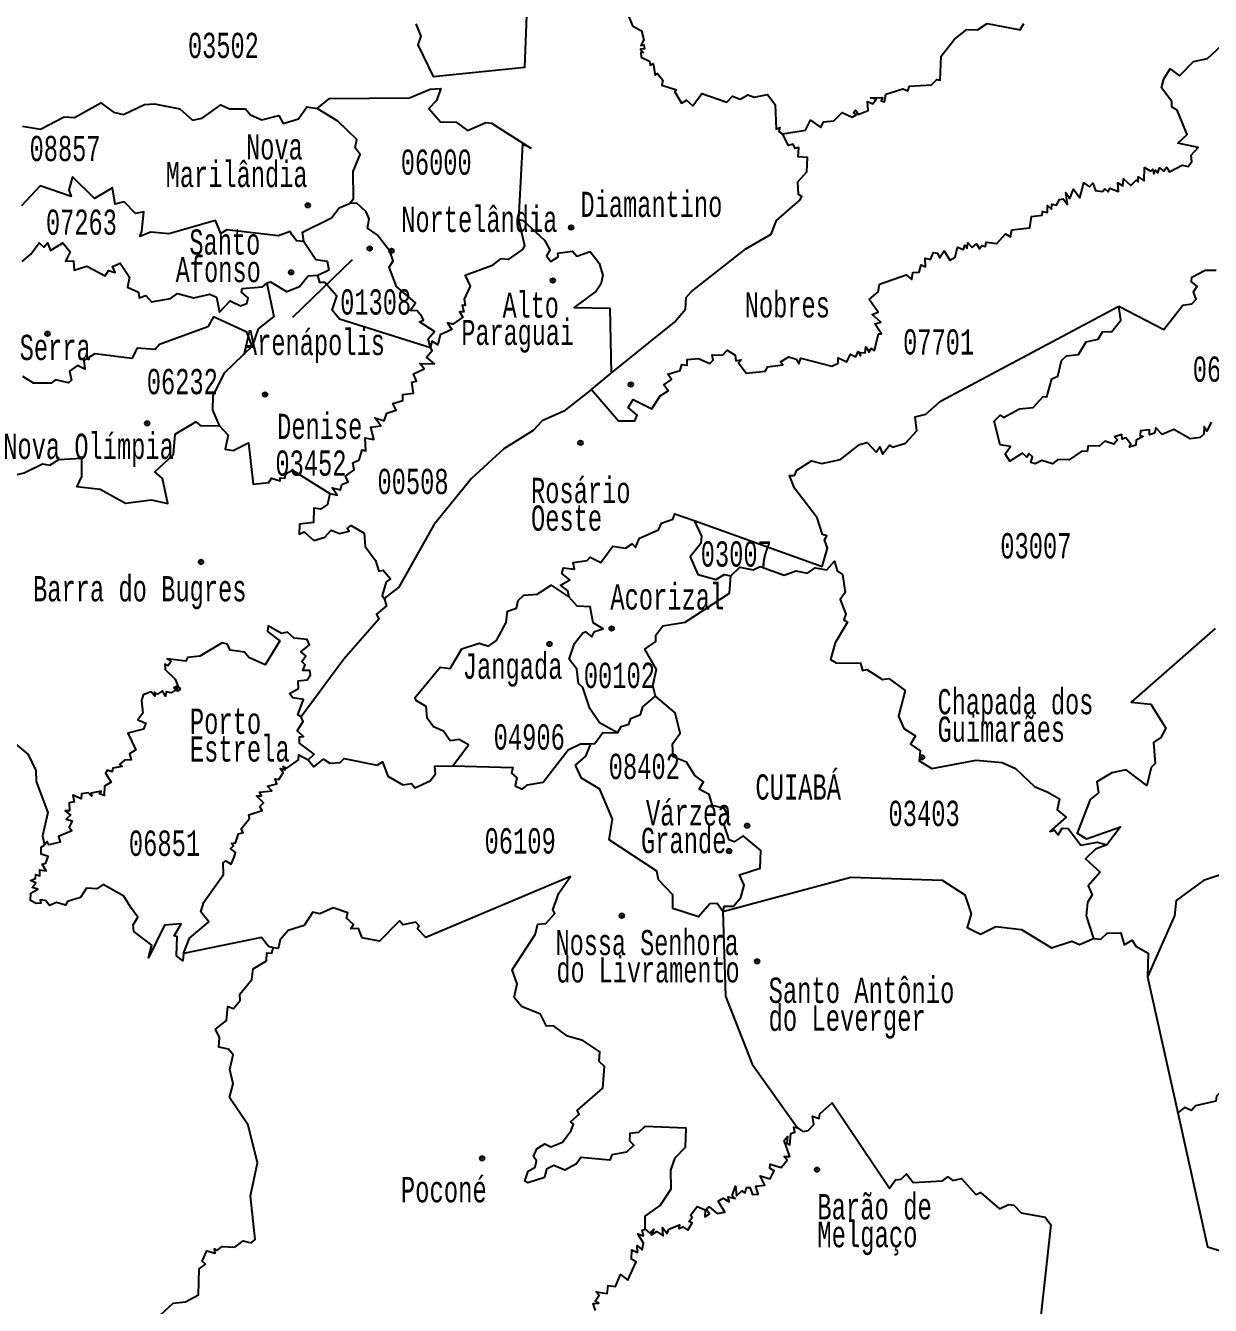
# Model space of a CAD drawing. Header units: millimetres. Extents: x 9851 to 10267, y 23387 to 23778.
# Drawn here: x 10015.46 to 10038.98, y 23559.31 to 23584.72 of the extents above; entities that cross this region are included whole.
import ezdxf
from ezdxf.enums import TextEntityAlignment as Align

# ---------------------------------------------------------------- set-up
doc = ezdxf.new("R2010")
doc.units = ezdxf.units.MM
doc.layers.add('3', color=7, linetype='Continuous')
doc.styles.add('MONOTXT', font='MONOTXT', dxfattribs={"height": 0.2})

# ---------------------------------------------------------------- blocks, each defined once
blk = doc.blocks.new('SEDE')
at = {"layer": '3', "color": 7, "linetype": 'Continuous'}
blk.add_circle((0, 0), 0.00451, dxfattribs=at)

msp = doc.modelspace()

# ---------------------------------------------------------------- linework, layer by layer
at = {"color": 7, "linetype": 'Continuous'}
for p, q in [((10020.764, 23578.929), (10021.951, 23580.073)), ((10026.697, 23577.489), (10027.085, 23577.814)), ((10037.735, 23565.829), (10038.335, 23563.13))]:
    msp.add_line(p, q, dxfattribs=at)
for points in [[(10023.207, 23584.749), (10023.307, 23584.509), (10023.249, 23584.336), (10023.548, 23583.707), (10025.37, 23583.889), (10025.434, 23585.443)], [(10027.393, 23584.993), (10027.507, 23584.712), (10027.688, 23584.612), (10027.736, 23584.434), (10027.677, 23584.321), (10027.733, 23584.336), (10027.747, 23584.258), (10027.667, 23584.249), (10027.723, 23584.182), (10027.676, 23584.186), (10027.681, 23584.09), (10027.844, 23584.009), (10027.857, 23583.934), (10027.922, 23583.964), (10027.96, 23583.731), (10028.004, 23583.767), (10028.108, 23583.636), (10028.09, 23583.534), (10028.382, 23583.44), (10028.348, 23583.404), (10028.48, 23583.18), (10028.58, 23583.236), (10028.707, 23583.121), (10028.883, 23583.37), (10029.38, 23583.194), (10029.493, 23583.318), (10029.646, 23583.253), (10029.801, 23583.342), (10029.927, 23583.294), (10030.189, 23583.348), (10030.342, 23583.151), (10030.358, 23582.659), (10030.434, 23582.692), (10030.416, 23582.617), (10030.488, 23582.566)], [(10030.488, 23582.566), (10030.942, 23582.642), (10031.041, 23582.842), (10031.251, 23582.694), (10031.301, 23582.803), (10031.507, 23582.829), (10031.668, 23582.992), (10031.871, 23582.898), (10031.947, 23582.943), (10031.897, 23582.989), (10031.939, 23583.035), (10031.991, 23582.95), (10032.19, 23583.029), (10032.176, 23583.212), (10032.277, 23583.163), (10032.346, 23583.254), (10032.236, 23583.284), (10032.472, 23583.29), (10032.444, 23583.22), (10032.509, 23583.206), (10032.537, 23583.358), (10032.873, 23583.46), (10032.972, 23583.422), (10033.008, 23583.512), (10033.444, 23583.539), (10033.548, 23583.649), (10033.614, 23583.634), (10033.64, 23584.107), (10033.904, 23584.45), (10034.145, 23584.639), (10034.356, 23584.635), (10034.551, 23584.757), (10035.208, 23584.632), (10035.279, 23584.76)], [(10026.697, 23577.489), (10027.23, 23576.868), (10027.555, 23576.872), (10027.602, 23576.982), (10027.425, 23577.133), (10027.521, 23577.29), (10027.891, 23577.106), (10028.058, 23577.367), (10028.215, 23577.464), (10028.134, 23577.586), (10028.281, 23577.689), (10028.211, 23577.793), (10028.452, 23577.866), (10028.485, 23577.988), (10028.594, 23577.973), (10028.595, 23578.086), (10028.819, 23578.109), (10029.041, 23578.007), (10029.111, 23578.074), (10029.09, 23578.177), (10029.298, 23578.174), (10029.389, 23578.272), (10029.545, 23578.174), (10029.557, 23578.059), (10029.664, 23578.08), (10029.613, 23578.02), (10029.763, 23577.819), (10030.149, 23577.857), (10030.191, 23577.94), (10030.49, 23577.983), (10030.45, 23578.043), (10030.615, 23578.139), (10030.758, 23578.097), (10030.812, 23578), (10030.852, 23578.111), (10031.464, 23577.956), (10031.59, 23578.012), (10031.594, 23578.122), (10031.766, 23578.04), (10031.835, 23578.19), (10031.941, 23578.137), (10031.988, 23578.247), (10032.037, 23578.16), (10032.037, 23578.226), (10032.131, 23578.222), (10032.138, 23578.338), (10032.209, 23578.23), (10032.247, 23578.307), (10032.316, 23578.269), (10032.393, 23578.595), (10032.453, 23578.595), (10032.322, 23578.793), (10032.44, 23578.827), (10032.267, 23578.983), (10032.387, 23579.027), (10032.206, 23579.281), (10032.384, 23579.431), (10032.412, 23579.581), (10032.944, 23579.767), (10033.054, 23579.674), (10033.073, 23579.813), (10033.2, 23579.82), (10033.238, 23579.969), (10033.324, 23579.928), (10033.32, 23580.102), (10033.427, 23580.073), (10033.486, 23580.209), (10033.563, 23580.201), (10033.605, 23580.106), (10033.698, 23580.245), (10033.811, 23580.059), (10033.916, 23580.119), (10033.96, 23580.32), (10034.079, 23580.273), (10034.107, 23580.356), (10034.155, 23580.301), (10034.169, 23580.407), (10034.252, 23580.309), (10034.335, 23580.386), (10034.401, 23580.283), (10034.447, 23580.354), (10034.516, 23580.331), (10034.527, 23580.414), (10034.745, 23580.389), (10034.916, 23580.581), (10035.011, 23580.523), (10035.042, 23580.662), (10035.398, 23580.7), (10035.427, 23580.924), (10035.64, 23580.955), (10035.647, 23581.029), (10035.747, 23581.006), (10035.747, 23581.145), (10035.826, 23581.075), (10035.833, 23581.17), (10035.924, 23581.152), (10035.985, 23581.262), (10036.059, 23581.278), (10036.142, 23581.163), (10036.109, 23581.403), (10036.192, 23581.284), (10036.267, 23581.467), (10036.387, 23581.295), (10036.469, 23581.594), (10036.583, 23581.516), (10036.65, 23581.589), (10036.699, 23581.442), (10036.843, 23581.423), (10036.883, 23581.476), (10036.953, 23581.415), (10036.985, 23581.489), (10037.16, 23581.421), (10037.142, 23581.594), (10037.244, 23581.535), (10037.255, 23581.677), (10037.403, 23581.541), (10037.51, 23581.651), (10037.549, 23581.618), (10037.545, 23581.713), (10037.665, 23581.636), (10037.676, 23581.902), (10037.796, 23581.83), (10037.837, 23581.868), (10037.858, 23581.775), (10037.895, 23581.845), (10037.941, 23581.796), (10037.972, 23581.892), (10038.057, 23581.829), (10038.113, 23581.903), (10038.172, 23581.815), (10038.42, 23581.943), (10038.54, 23581.921), (10038.612, 23582.018), (10038.597, 23582.147), (10038.737, 23582.295), (10038.338, 23582.384), (10038.523, 23582.553), (10038.32, 23583.039), (10038.217, 23583.098), (10038.216, 23583.208), (10038.012, 23583.479), (10038.056, 23583.657), (10038.183, 23583.857), (10038.37, 23583.722), (10038.646, 23584.001), (10038.923, 23584.064), (10039.204, 23584.323)], [(10021.246, 23583.074), (10021.491, 23583.268), (10023.079, 23583.281), (10023.493, 23583.456), (10023.705, 23583.469), (10023.615, 23583.23), (10023.465, 23583.073), (10023.699, 23582.807), (10024.011, 23582.798), (10024.23, 23582.636), (10024.594, 23582.794), (10024.71, 23582.782), (10025.489, 23582.284), (10025.323, 23582.363), (10025.245, 23580.864)], [(10015.395, 23582.72), (10015.753, 23582.658), (10016.226, 23582.907), (10016.43, 23582.891), (10016.953, 23583.183), (10017.207, 23583), (10017.406, 23582.949), (10017.82, 23583.149), (10018.022, 23583.164), (10018.52, 23583.064), (10018.774, 23582.841), (10018.968, 23582.881), (10019.338, 23583.147), (10019.506, 23583.063), (10019.826, 23583.065), (10019.924, 23582.943), (10020.152, 23582.847), (10020.485, 23582.933), (10020.57, 23582.773), (10020.876, 23582.868), (10021.045, 23583.102), (10021.246, 23583.074)], [(10021.889, 23581.188), (10021.971, 23581.276), (10021.96, 23581.818), (10022.099, 23582.155), (10022.005, 23582.291), (10022.037, 23582.453), (10021.656, 23582.819), (10021.246, 23583.074)], [(10027.085, 23577.814), (10028.344, 23578.827), (10028.563, 23579.086), (10028.573, 23579.319), (10028.68, 23579.435), (10029.758, 23580.284), (10030.259, 23580.578), (10030.366, 23580.844), (10030.83, 23581.251), (10030.873, 23581.323), (10030.802, 23581.365), (10030.79, 23581.614), (10030.968, 23581.813), (10030.981, 23582.101), (10030.8, 23582.109), (10030.81, 23582.295), (10030.735, 23582.274), (10030.701, 23582.366), (10030.603, 23582.337), (10030.488, 23582.566)], [(10020.984, 23580.433), (10020.837, 23580.445), (10020.748, 23580.569), (10020.711, 23580.628), (10020.482, 23580.544), (10019.457, 23580.663), (10019.334, 23580.587), (10019.229, 23580.846), (10018.305, 23580.581), (10017.945, 23580.618), (10017.73, 23580.528), (10017.765, 23580.632), (10017.807, 23581.016), (10017.642, 23580.989), (10017.418, 23581.221), (10017.241, 23581.173), (10017.187, 23581.498), (10016.83, 23581.286), (10016.394, 23581.712), (10016.316, 23581.457), (10016.367, 23581.323), (10015.75, 23581.535), (10015.376, 23581.138)], [(10020.984, 23580.433), (10020.96, 23580.617), (10021.535, 23580.897), (10021.686, 23581.097), (10021.889, 23581.188)], [(10023.496, 23578.32), (10023.449, 23578.499), (10023.576, 23578.642), (10023.28, 23578.833), (10023.357, 23578.868), (10023.328, 23578.944), (10023.234, 23579.056), (10023.097, 23579.063), (10023.202, 23579.214), (10022.823, 23579.536), (10022.675, 23579.92), (10022.754, 23580.048), (10022.692, 23580.237), (10022.441, 23580.561), (10022.245, 23580.696), (10022.281, 23580.883), (10022.224, 23581.022), (10022.039, 23581.192), (10021.889, 23581.188)], [(10025.245, 23580.864), (10025.366, 23580.351), (10025.33, 23580.277), (10025.041, 23580.07), (10024.889, 23580.085), (10024.712, 23579.944), (10024.188, 23579.756), (10024.287, 23579.542), (10024.165, 23579.283), (10024.186, 23579.158), (10024.126, 23579.166), (10024.163, 23579.034), (10024.073, 23579.033), (10024.143, 23578.929), (10023.945, 23578.789), (10023.834, 23578.816), (10023.923, 23578.686), (10023.689, 23578.575), (10023.647, 23578.378), (10023.525, 23578.45), (10023.496, 23578.32)], [(10025.245, 23580.864), (10025.341, 23580.847), (10025.76, 23580.459), (10025.87, 23580.265), (10025.801, 23580.143), (10025.888, 23580.032), (10026.033, 23580.126), (10026.026, 23580.198), (10026.318, 23580.236), (10026.404, 23580.141), (10026.671, 23580.233), (10026.844, 23579.998), (10026.917, 23579.752), (10026.879, 23579.584), (10026.788, 23579.445), (10026.352, 23579.122), (10027.06, 23579.107), (10027.085, 23577.814)], [(10015.389, 23580.036), (10015.561, 23580.176), (10015.726, 23580.406), (10015.824, 23580.32), (10015.895, 23580.403), (10015.952, 23580.253), (10016.2, 23580.401), (10016.345, 23580.226), (10016.253, 23580.041), (10016.411, 23580.049), (10016.427, 23579.858), (10016.678, 23579.941), (10017.037, 23579.747), (10017.106, 23579.854), (10017.237, 23579.816), (10017.185, 23579.934), (10017.336, 23579.999), (10017.522, 23579.724), (10017.485, 23579.521), (10017.703, 23579.427), (10017.713, 23579.315), (10017.849, 23579.357), (10017.958, 23579.229), (10018.337, 23579.297), (10018.476, 23579.401), (10018.799, 23579.313), (10019.119, 23579.385), (10019.249, 23579.325), (10019.311, 23579.027), (10019.524, 23579.253), (10019.723, 23579.154), (10019.85, 23579.199), (10019.881, 23579.309), (10019.749, 23579.425), (10019.759, 23579.495), (10020.163, 23579.533), (10020.248, 23579.606)], [(10020.984, 23580.433), (10021.222, 23580.071), (10021.445, 23580.042), (10021.481, 23579.858), (10021.261, 23579.752)], [(10037.167, 23579.145), (10038.055, 23578.686), (10038.437, 23579.168), (10038.611, 23579.191), (10038.698, 23579.283), (10038.647, 23579.431), (10038.718, 23579.542), (10038.608, 23579.629), (10038.615, 23579.722), (10038.875, 23579.861), (10039.095, 23579.858)], [(10020.248, 23579.606), (10020.387, 23578.943), (10020.079, 23578.694), (10019.958, 23578.349)], [(10021.261, 23579.752), (10021.07, 23579.742), (10020.896, 23579.531), (10020.648, 23579.433), (10020.328, 23579.626), (10020.248, 23579.606)], [(10023.496, 23578.32), (10021.693, 23578.888), (10021.548, 23579.066), (10021.641, 23579.348), (10021.4, 23579.619), (10021.3, 23579.618), (10021.261, 23579.752)], [(10028.73, 23574.89), (10031.275, 23573.977), (10031.377, 23574.341), (10031.322, 23574.509), (10031.364, 23574.588), (10031.281, 23574.613), (10031.173, 23574.946), (10030.722, 23575.534), (10030.625, 23575.785), (10030.723, 23575.782), (10030.768, 23575.887), (10031.063, 23576.075), (10031.267, 23576.022), (10031.635, 23576.105), (10032.013, 23576.399), (10032.169, 23576.442), (10032.345, 23576.246), (10032.421, 23576.353), (10032.473, 23576.207), (10032.609, 23576.387), (10032.669, 23576.348), (10032.93, 23576.426), (10033.152, 23576.668), (10033.119, 23576.949), (10033.33, 23577.001), (10033.622, 23577.263), (10037.167, 23579.145)], [(10038.994, 23576.84), (10038.914, 23576.665), (10038.855, 23576.759), (10038.853, 23576.605), (10038.781, 23576.536), (10038.578, 23576.513), (10038.255, 23576.695), (10038.022, 23576.595), (10037.899, 23576.733), (10037.871, 23576.625), (10037.775, 23576.59), (10037.776, 23576.692), (10037.592, 23576.672), (10037.586, 23576.579), (10037.647, 23576.558), (10037.506, 23576.485), (10037.5, 23576.387), (10037.375, 23576.344), (10037.403, 23576.409), (10037.303, 23576.53), (10037.232, 23576.504), (10037.224, 23576.601), (10037.076, 23576.551), (10037.135, 23576.489), (10037.063, 23576.407), (10036.885, 23576.463), (10036.776, 23576.364), (10036.557, 23576.373), (10036.537, 23576.263), (10036.43, 23576.266), (10036.177, 23576.098), (10035.953, 23576.104), (10035.846, 23576.019), (10035.638, 23576.083), (10035.5, 23576.013), (10035.415, 23576.044), (10035.447, 23576.155), (10035.379, 23576.224), (10035.335, 23576.151), (10035.253, 23576.227), (10034.998, 23576.072), (10034.905, 23576.214), (10035.013, 23576.363), (10034.809, 23576.393), (10034.686, 23576.862), (10034.806, 23576.981), (10034.872, 23576.935), (10035.193, 23577.107), (10035.464, 23577.133), (10035.663, 23577.351), (10035.734, 23577.347), (10035.837, 23577.701), (10035.952, 23577.756), (10036.028, 23578.07), (10036.122, 23578.162), (10036.361, 23578.189), (10036.518, 23578.441), (10036.755, 23578.491), (10036.842, 23578.636), (10037.022, 23578.644), (10037.204, 23578.871), (10037.167, 23579.145)], [(10019.958, 23578.349), (10019.851, 23578.627), (10019.192, 23578.934), (10019.077, 23578.734), (10018.119, 23578.388), (10018.03, 23578.287), (10017.676, 23578.31), (10017.568, 23578.11), (10016.832, 23578.198), (10016.615, 23578.067), (10016.637, 23577.895), (10016.49, 23577.966), (10016.329, 23577.856), (10016.37, 23577.675), (10016.312, 23577.624), (10016.055, 23577.686), (10015.968, 23577.619), (10015.617, 23577.616), (10015.405, 23577.749)], [(10019.958, 23578.349), (10019.404, 23577.817), (10019.179, 23577.37), (10019.17, 23577.081), (10019.301, 23576.779)], [(10021.498, 23575.43), (10021.647, 23575.396), (10021.548, 23575.538), (10021.71, 23575.502), (10021.735, 23575.607), (10021.863, 23575.66), (10021.808, 23575.774), (10021.981, 23575.894), (10021.957, 23576.037), (10022.079, 23576.095), (10022.144, 23576.294), (10022.217, 23576.273), (10022.202, 23576.53), (10022.372, 23576.498), (10022.315, 23576.747), (10022.51, 23576.768), (10022.391, 23576.931), (10022.576, 23576.87), (10022.634, 23577.021), (10022.815, 23577.081), (10022.751, 23577.214), (10022.951, 23577.276), (10022.95, 23577.394), (10023.164, 23577.418), (10023.129, 23577.634), (10023.22, 23577.657), (10023.162, 23577.806), (10023.373, 23577.903), (10023.285, 23578.008), (10023.581, 23577.999), (10023.417, 23578.134), (10023.533, 23578.268), (10023.496, 23578.32)], [(10026.697, 23577.489), (10026.147, 23577.064), (10025.716, 23576.87), (10025.535, 23576.678), (10024.953, 23576.315), (10024.312, 23575.727), (10023.567, 23574.807), (10022.872, 23573.569), (10022.58, 23573.342)], [(10013.282, 23575.685), (10014.305, 23575.645), (10014.674, 23575.535), (10014.919, 23575.721), (10015.432, 23575.836), (10015.793, 23576.019), (10015.941, 23575.988), (10016.121, 23576.105), (10016.567, 23576.127), (10016.567, 23575.765), (10016.474, 23575.568), (10016.941, 23575.51), (10017.446, 23575.235), (10017.961, 23575.298), (10018.282, 23575.229), (10018.18, 23575.725), (10018.026, 23575.857), (10018.397, 23576.204), (10018.431, 23576.602), (10018.84, 23576.851), (10018.942, 23576.768), (10019.301, 23576.779)], [(10019.301, 23576.779), (10019.48, 23576.587), (10019.424, 23576.306), (10019.583, 23576.283), (10019.887, 23576.435), (10019.975, 23575.612), (10020.287, 23575.647), (10020.34, 23575.73), (10020.512, 23575.677), (10020.516, 23575.74), (10020.607, 23575.729), (10020.625, 23575.816), (10020.76, 23575.891), (10021.498, 23575.43)], [(10021.498, 23575.43), (10021.453, 23575.21), (10021.317, 23575.118), (10021.185, 23575.133), (10021.176, 23574.848), (10020.9, 23574.818), (10020.894, 23574.622), (10020.99, 23574.667), (10021.18, 23574.493), (10021.4, 23574.558), (10021.525, 23574.7), (10021.694, 23574.632), (10021.881, 23574.677), (10021.842, 23574.735), (10021.925, 23574.793), (10022.181, 23574.64), (10022.199, 23574.373), (10022.409, 23574.096), (10022.474, 23573.887), (10022.559, 23573.902), (10022.702, 23573.731), (10022.617, 23573.676), (10022.538, 23573.4), (10022.58, 23573.342)], [(10026.254, 23573.367), (10026.222, 23573.497), (10026.082, 23573.606), (10026.263, 23573.712), (10026.108, 23573.838), (10026.142, 23573.953), (10026.354, 23573.927), (10026.332, 23574.055), (10026.606, 23574.097), (10026.665, 23574.165), (10026.878, 23574.06), (10027.117, 23574.382), (10027.371, 23574.339), (10027.505, 23574.429), (10027.57, 23574.356), (10027.648, 23574.542), (10028.023, 23574.707), (10028.082, 23574.839), (10028.311, 23574.916), (10028.352, 23575.025), (10028.73, 23574.89)], [(10028.73, 23574.89), (10028.876, 23574.579), (10028.868, 23574.436), (10028.655, 23574.172), (10028.806, 23573.817), (10029.168, 23573.717), (10029.331, 23573.821), (10029.46, 23573.795)], [(10029.46, 23573.795), (10029.638, 23573.964), (10029.903, 23573.912), (10030.044, 23573.977), (10030.523, 23573.802), (10030.75, 23573.888), (10030.983, 23573.847), (10031.133, 23573.952), (10031.366, 23573.911), (10031.516, 23574.082), (10031.569, 23573.889), (10031.681, 23573.818), (10031.73, 23573.463), (10031.632, 23573.323), (10031.745, 23573.028), (10031.705, 23572.916), (10031.778, 23572.872), (10031.529, 23572.463), (10031.437, 23572.133), (10031.554, 23572.067), (10032.037, 23572.057), (10032.077, 23571.913), (10032.164, 23571.932), (10032.473, 23571.733), (10032.597, 23571.752), (10032.92, 23571.516), (10032.79, 23571.004), (10032.897, 23570.761), (10033.125, 23570.616), (10033.03, 23570.451), (10033.218, 23570.32), (10033.202, 23570.121), (10033.452, 23569.969), (10034.333, 23570.135), (10034.849, 23570.085), (10035.112, 23569.967), (10035.489, 23569.608), (10035.752, 23569.496), (10035.985, 23569.363), (10035.938, 23569.146), (10036.119, 23568.998), (10035.791, 23568.719), (10035.884, 23568.741), (10035.958, 23568.65), (10036.038, 23568.78), (10036.156, 23568.776), (10036.407, 23568.444), (10036.74, 23568.507), (10036.927, 23568.454)], [(10027.963, 23571.402), (10027.912, 23571.614), (10027.987, 23571.932), (10027.751, 23572.336), (10027.971, 23572.491), (10027.974, 23572.611), (10028.109, 23572.797), (10028.556, 23572.875), (10029.434, 23573.447), (10029.46, 23573.795)], [(10023.942, 23570.02), (10024.251, 23570.439), (10024.065, 23570.541), (10023.892, 23570.516), (10023.757, 23570.707), (10023.555, 23570.796), (10023.432, 23570.968), (10023.412, 23571.2), (10023.218, 23571.31), (10023.188, 23571.367), (10023.691, 23571.978), (10023.891, 23571.951), (10024.122, 23572.34), (10024.463, 23572.452), (10024.65, 23572.394), (10024.807, 23572.509), (10025.002, 23572.864), (10025.027, 23573.088), (10025.204, 23573.148), (10025.236, 23573.301), (10025.352, 23573.409), (10025.613, 23573.43), (10025.896, 23573.607), (10026.254, 23573.367)], [(10013.961, 23573.277), (10013.997, 23573.337), (10014.322, 23573.194), (10014.369, 23573.246), (10014.488, 23573.076), (10014.76, 23571.862), (10014.718, 23571.534), (10015.032, 23570.755), (10015.226, 23570.483), (10015.509, 23570.247), (10015.665, 23569.93), (10015.671, 23569.708), (10015.902, 23569.091), (10015.795, 23568.631), (10015.836, 23568.447)], [(10022.58, 23573.342), (10022.625, 23573.197), (10022.425, 23573.031), (10022.471, 23572.932), (10021.775, 23572.139), (10020.93, 23570.994)], [(10027.214, 23570.675), (10026.851, 23570.873), (10026.662, 23571.156), (10026.524, 23571.574), (10026.435, 23571.656), (10026.401, 23571.936), (10026.249, 23572.14), (10026.357, 23572.451), (10026.521, 23572.659), (10026.578, 23572.683), (10026.699, 23572.578), (10026.754, 23572.686), (10026.926, 23572.741), (10026.729, 23572.859), (10026.668, 23573.179), (10026.408, 23573.19), (10026.254, 23573.367)], [(10020.93, 23570.994), (10020.866, 23571.031), (10020.974, 23571.335), (10020.762, 23571.372), (10020.7, 23571.459), (10020.875, 23571.554), (10020.874, 23571.71), (10021.048, 23571.73), (10021.113, 23571.824), (10021.106, 23571.914), (10020.961, 23571.913), (10021.008, 23572.024), (10020.946, 23572.092), (10021.025, 23572.201), (10020.922, 23572.28), (10021.095, 23572.424), (10021.047, 23572.526), (10020.793, 23572.556), (10020.662, 23572.675), (10020.537, 23572.646), (10020.278, 23572.802), (10020.259, 23572.688), (10020.507, 23572.503), (10020.215, 23572.027), (10019.892, 23572.169), (10019.808, 23572.278), (10019.519, 23572.319), (10019.47, 23572.437), (10019.365, 23572.46), (10018.921, 23572.194), (10018.673, 23572.168), (10018.643, 23572.098), (10018.271, 23572.143), (10018.35, 23572.09), (10018.284, 23572.003), (10018.226, 23572.04), (10018.229, 23571.932), (10018.428, 23571.739), (10018.48, 23571.611), (10018.404, 23571.568), (10018.468, 23571.546), (10018.352, 23571.469), (10018.248, 23571.488), (10018.236, 23571.404), (10018.177, 23571.507), (10018.076, 23571.44), (10018.022, 23571.484), (10018.026, 23571.405), (10017.952, 23571.492), (10017.793, 23571.432), (10017.758, 23571.32), (10017.787, 23571.062), (10017.686, 23570.932), (10017.844, 23570.868), (10017.803, 23570.75), (10017.492, 23570.669), (10017.649, 23570.339), (10017.523, 23570.26), (10017.554, 23570.137), (10017.421, 23570.132), (10017.322, 23570.049), (10017.375, 23570.008), (10017.193, 23569.972), (10017.179, 23569.901), (10017.077, 23569.933), (10017.049, 23569.874), (10017.159, 23569.696), (10017.025, 23569.618), (10017.021, 23569.431), (10016.925, 23569.466), (10016.959, 23569.516), (10016.76, 23569.48), (10016.77, 23569.417), (10016.708, 23569.485), (10016.569, 23569.461), (10016.562, 23569.366), (10016.397, 23569.434), (10016.421, 23569.308), (10016.324, 23569.285), (10016.334, 23569.129), (10016.244, 23569.125), (10016.349, 23569.037), (10016.267, 23568.958), (10016.382, 23568.93), (10016.326, 23568.801), (10016.378, 23568.729), (10016.116, 23568.617), (10016.148, 23568.501), (10015.921, 23568.45), (10015.888, 23568.515), (10015.836, 23568.447)], [(10039.077, 23572.746), (10037.407, 23571.281), (10037.801, 23571.247), (10038.096, 23570.77), (10037.995, 23570.58), (10037.853, 23570.482), (10037.886, 23570.068), (10037.807, 23569.986), (10037.723, 23569.629), (10037.309, 23569.941), (10037.024, 23569.878), (10036.724, 23569.702), (10036.758, 23569.485), (10036.594, 23569.352), (10036.334, 23568.683), (10036.524, 23568.569), (10037.197, 23568.806), (10036.927, 23568.454)], [(10027.214, 23570.675), (10027.283, 23570.799), (10027.435, 23570.844), (10027.475, 23570.957), (10027.666, 23571.039), (10027.712, 23571.189), (10027.963, 23571.402)], [(10029.305, 23567.125), (10029.336, 23567.232), (10029.511, 23567.234), (10029.661, 23567.405), (10029.725, 23567.652), (10029.631, 23567.857), (10030.046, 23567.991), (10030.056, 23568.34), (10029.708, 23568.633), (10029.525, 23568.513), (10029.431, 23568.55), (10029.319, 23568.866), (10029.417, 23569.005), (10029.333, 23569.174), (10029.097, 23569.232), (10029.031, 23569.449), (10028.83, 23569.555), (10028.92, 23569.702), (10028.743, 23569.825), (10028.583, 23570.094), (10028.315, 23570.2), (10028.303, 23570.455), (10028.452, 23570.67), (10028.356, 23571.07), (10027.963, 23571.402)], [(10021.07, 23570.136), (10021.189, 23570.254), (10020.9, 23570.472), (10020.9, 23570.597), (10020.976, 23570.603), (10020.853, 23570.715), (10020.969, 23570.903), (10020.93, 23570.994)], [(10026.68, 23570.458), (10026.758, 23570.465), (10026.921, 23570.682), (10027.214, 23570.675)], [(10023.942, 23570.02), (10025.135, 23569.989), (10025.108, 23569.871), (10025.214, 23569.779), (10025.182, 23569.624), (10025.319, 23569.555), (10025.424, 23569.644), (10025.733, 23569.696), (10026.233, 23570.335), (10026.479, 23570.455), (10026.68, 23570.458)], [(10029.305, 23567.125), (10029.19, 23567.288), (10029.042, 23567.281), (10028.818, 23567.023), (10028.311, 23567.185), (10028.31, 23567.458), (10028.024, 23567.757), (10027.992, 23567.93), (10027.048, 23568.548), (10027.11, 23568.96), (10026.859, 23569.556), (10026.495, 23569.775), (10026.378, 23570.03), (10026.58, 23570.214), (10026.68, 23570.458)], [(10018.596, 23566.291), (10018.713, 23566.598), (10019.1, 23566.923), (10018.939, 23567.123), (10018.998, 23567.314), (10019.391, 23567.861), (10019.383, 23568.095), (10019.432, 23568.132), (10019.538, 23568.067), (10019.601, 23568.203), (10019.63, 23568.298), (10019.528, 23568.378), (10019.59, 23568.429), (10019.546, 23568.477), (10019.625, 23568.492), (10019.688, 23568.672), (10019.779, 23568.696), (10019.742, 23568.772), (10019.906, 23568.977), (10019.891, 23569.044), (10020.158, 23569.131), (10020.107, 23569.209), (10020.18, 23569.287), (10020.044, 23569.423), (10020.142, 23569.427), (10020.101, 23569.497), (10020.345, 23569.525), (10020.264, 23569.617), (10020.445, 23569.664), (10020.417, 23569.763), (10020.488, 23569.748), (10020.574, 23569.88), (10020.511, 23569.965), (10020.611, 23569.94), (10020.576, 23570.009), (10020.643, 23569.972), (10020.88, 23570.141), (10020.887, 23570.235), (10021.07, 23570.136)], [(10021.07, 23570.136), (10021.179, 23569.997), (10021.377, 23570.151), (10021.499, 23570.071), (10021.706, 23570.088), (10021.784, 23570.166), (10022.437, 23570.033), (10022.544, 23570.097), (10022.651, 23569.816), (10022.947, 23569.64), (10023.122, 23569.672), (10023.186, 23569.582), (10023.494, 23569.725), (10023.598, 23569.86), (10023.587, 23570.011), (10023.942, 23570.02)], [(10040.993, 23568.51), (10040.893, 23568.662), (10040.603, 23568.612), (10040.487, 23568.747), (10040.255, 23568.682), (10040.078, 23568.776), (10040.007, 23568.696), (10039.929, 23568.736), (10039.851, 23568.231), (10039.722, 23568.092), (10039.422, 23567.877), (10039.28, 23567.891), (10038.845, 23567.743), (10038.305, 23567.348), (10038.272, 23567.04), (10037.735, 23565.829)], [(10018.596, 23566.291), (10018.58, 23566.151), (10018.454, 23566.25), (10018.471, 23566.627), (10018.41, 23566.642), (10018.547, 23566.882), (10018.215, 23566.856), (10017.902, 23566.207), (10017.969, 23566.462), (10017.608, 23566.731), (10017.594, 23566.863), (10017.685, 23567.017), (10017.549, 23567.208), (10017.413, 23567.431), (10016.998, 23567.663), (10016.874, 23567.578), (10016.67, 23567.588), (10016.551, 23567.403), (10016.292, 23567.325), (10016.254, 23567.25), (10016.072, 23567.305), (10015.932, 23567.244), (10015.857, 23567.347), (10015.748, 23567.361), (10015.765, 23567.291), (10015.669, 23567.285), (10015.558, 23567.345), (10015.563, 23567.491), (10015.702, 23567.573), (10015.588, 23567.602), (10015.66, 23567.696), (10015.558, 23567.742), (10015.658, 23567.783), (10015.664, 23567.864), (10015.744, 23567.836), (10015.745, 23567.954), (10015.865, 23567.937), (10015.791, 23568.067), (10015.859, 23568.084), (10015.907, 23568.222), (10015.772, 23568.265), (10015.772, 23568.404), (10015.836, 23568.447)], [(10036.927, 23568.454), (10036.698, 23568.366), (10036.503, 23568.172), (10036.791, 23567.909), (10036.553, 23567.64), (10036.633, 23567.457), (10036.542, 23567.308), (10036.514, 23567.043), (10036.659, 23566.594)], [(10027.762, 23560.822), (10027.763, 23561.079), (10028.057, 23561.29), (10028.279, 23561.621), (10028.268, 23561.993), (10028.356, 23562.236), (10028.561, 23562.45), (10028.574, 23562.823), (10027.754, 23562.857), (10027.626, 23562.74), (10027.453, 23562.721), (10027.452, 23562.574), (10027.537, 23562.489), (10027.392, 23562.349), (10027.097, 23562.298), (10027.056, 23562.192), (10026.481, 23562.246), (10026.397, 23562.114), (10026.163, 23561.991), (10025.947, 23562.081), (10025.8, 23562.009), (10025.759, 23561.849), (10025.428, 23561.74), (10025.372, 23561.772), (10025.44, 23561.973), (10025.577, 23562.051), (10025.606, 23562.176), (10025.546, 23562.266), (10025.609, 23562.416), (10025.77, 23562.514), (10025.886, 23562.457), (10026.117, 23562.549), (10026.292, 23562.78), (10026.34, 23562.907), (10026.276, 23562.948), (10026.447, 23563.102), (10026.413, 23563.174), (10026.917, 23563.622), (10026.954, 23564.053), (10026.845, 23564.148), (10026.86, 23564.339), (10026.521, 23564.563), (10026.216, 23564.65), (10025.937, 23564.86), (10025.8, 23564.851), (10025.68, 23565.091), (10025.305, 23565.241), (10025.16, 23565.422), (10025.217, 23565.693), (10025.121, 23565.966), (10025.574, 23566.668), (10025.63, 23566.875), (10025.791, 23566.89), (10025.966, 23567.09), (10025.928, 23567.158), (10026.047, 23567.494), (10026.279, 23567.82), (10023.408, 23566.611), (10023.239, 23566.782), (10023.273, 23566.842), (10023.204, 23566.916), (10022.947, 23566.862), (10022.884, 23566.942), (10022.485, 23566.537), (10022.139, 23566.607), (10022.069, 23566.793), (10021.915, 23566.785), (10021.967, 23566.866), (10021.83, 23566.994), (10021.857, 23567.104), (10021.563, 23567.199), (10021.3, 23567.078), (10021.164, 23567.112), (10020.989, 23566.849), (10020.67, 23566.75), (10020.515, 23566.564), (10020.474, 23566.393), (10020.378, 23566.409)], [(10029.305, 23567.125), (10031.843, 23567.81), (10033.654, 23567.751), (10034.105, 23567.46), (10034.232, 23567.082), (10034.153, 23566.809), (10034.419, 23566.679), (10034.72, 23566.827), (10035.234, 23566.768), (10035.827, 23566.403), (10036.234, 23566.536), (10036.383, 23566.475), (10036.659, 23566.594)], [(10029.305, 23567.125), (10029.355, 23565.443), (10029.887, 23564.095), (10030.782, 23562.831)], [(10020.378, 23566.409), (10020.282, 23566.43), (10020.141, 23566.613), (10018.596, 23566.291)], [(10036.659, 23566.594), (10036.805, 23566.575), (10036.934, 23566.7), (10037.202, 23566.704), (10037.272, 23566.468), (10037.429, 23566.561), (10037.501, 23566.437), (10037.744, 23566.3), (10037.735, 23565.829)], [(10018.134, 23559.112), (10018.392, 23559.349), (10018.637, 23559.375), (10018.894, 23559.514), (10018.906, 23560.03), (10019.031, 23560.125), (10018.966, 23560.188), (10019.06, 23560.392), (10019.224, 23560.346), (10019.207, 23560.429), (10019.258, 23560.396), (10019.362, 23560.478), (10019.611, 23560.464), (10019.78, 23560.586), (10019.935, 23560.546), (10020.018, 23560.612), (10019.924, 23561.482), (10020.065, 23562.14), (10019.877, 23562.888), (10019.507, 23563.432), (10019.579, 23563.704), (10019.514, 23563.988), (10019.579, 23564.282), (10019.487, 23564.392), (10019.295, 23564.434), (10019.311, 23564.623), (10019.227, 23564.79), (10019.447, 23564.96), (10019.472, 23565.239), (10019.59, 23565.204), (10019.722, 23565.361), (10019.716, 23565.485), (10019.951, 23565.774), (10019.975, 23565.988), (10020.244, 23566.148), (10020.249, 23566.308), (10020.349, 23566.301), (10020.378, 23566.409)], [(10041.494, 23564.241), (10041.364, 23563.861), (10041.409, 23563.744), (10041.262, 23563.605), (10040.979, 23563.793), (10040.867, 23563.738), (10040.555, 23563.871), (10040.255, 23563.807), (10039.87, 23563.903), (10039.395, 23563.744), (10039.106, 23563.462), (10039.087, 23563.359), (10038.688, 23563.271), (10038.605, 23563.179), (10038.47, 23563.238), (10038.335, 23563.13)], [(10030.782, 23562.831), (10030.889, 23562.759), (10030.994, 23562.782), (10031.111, 23562.897), (10031.079, 23563.065), (10031.212, 23563.018), (10031.228, 23563.111), (10031.473, 23563.326), (10032.613, 23561.631), (10032.728, 23561.802), (10032.845, 23561.814), (10032.946, 23561.921), (10033.079, 23561.748), (10033.666, 23561.777), (10033.766, 23561.859), (10033.871, 23561.789), (10034.042, 23561.829), (10034.328, 23561.51), (10034.417, 23561.545), (10034.795, 23561.223), (10034.971, 23561.313), (10035.081, 23561.294), (10035.228, 23561.142), (10035.701, 23561.057), (10035.816, 23560.904), (10034.737, 23551.141)], [(10038.335, 23563.13), (10038.925, 23560.468), (10039.454, 23560.309), (10039.601, 23560.303), (10039.79, 23560.406), (10040.279, 23560.294), (10040.427, 23560.142), (10040.595, 23559.649), (10040.8, 23559.735), (10040.778, 23559.89), (10040.937, 23559.855), (10040.845, 23560.017), (10041.046, 23560.076)], [(10027.762, 23560.822), (10027.852, 23560.741), (10027.934, 23560.817), (10027.882, 23560.709), (10027.993, 23560.771), (10028.118, 23560.689), (10028.101, 23560.851), (10028.194, 23560.734), (10028.231, 23560.823), (10028.444, 23560.907), (10028.428, 23560.83), (10028.505, 23560.865), (10028.607, 23560.801), (10028.696, 23560.948), (10028.628, 23560.971), (10028.694, 23561.049), (10028.657, 23561.097), (10028.79, 23561.273), (10028.953, 23561.205), (10028.948, 23561.064), (10029.035, 23561.125), (10028.98, 23561.216), (10029.034, 23561.265), (10029.192, 23561.133), (10029.34, 23561.157), (10029.212, 23561.378), (10029.31, 23561.436), (10029.428, 23561.362), (10029.41, 23561.461), (10029.547, 23561.429), (10029.489, 23561.481), (10029.551, 23561.675), (10029.573, 23561.482), (10029.681, 23561.578), (10029.747, 23561.542), (10029.771, 23561.648), (10029.838, 23561.647), (10029.893, 23561.506), (10030.005, 23561.512), (10029.96, 23561.676), (10030.133, 23561.696), (10030.041, 23561.876), (10030.245, 23561.818), (10030.322, 23561.98), (10030.233, 23562.023), (10030.239, 23562.11), (10030.462, 23562.044), (10030.582, 23562.19), (10030.523, 23562.266), (10030.632, 23562.26), (10030.518, 23562.579), (10030.589, 23562.658), (10030.574, 23562.527), (10030.629, 23562.496), (10030.65, 23562.72), (10030.732, 23562.748), (10030.714, 23562.842), (10030.782, 23562.831)], [(10026.772, 23559.202), (10026.729, 23559.343), (10026.837, 23559.354), (10026.768, 23559.39), (10026.844, 23559.511), (10026.79, 23559.578), (10027.008, 23559.541), (10027.028, 23559.699), (10027.173, 23559.685), (10027.271, 23559.92), (10027.416, 23559.805), (10027.579, 23560.173), (10027.491, 23560.225), (10027.493, 23560.409), (10027.609, 23560.36), (10027.602, 23560.497), (10027.7, 23560.407), (10027.725, 23560.544), (10027.616, 23560.725), (10027.725, 23560.688), (10027.698, 23560.798), (10027.762, 23560.822)]]:
    msp.add_lwpolyline(points, dxfattribs=at)
for p in [(10021.063, 23581.149), (10026.291, 23580.707), (10022.291, 23580.291), (10022.724, 23580.246), (10020.733, 23579.818), (10025.927, 23579.657), (10015.894, 23578.599), (10027.477, 23577.591), (10020.213, 23577.393), (10017.872, 23576.821), (10026.477, 23576.432), (10018.941, 23574.068), (10027.094, 23572.746), (10025.86, 23572.438), (10018.477, 23571.549), (10033.255, 23570.188), (10029.785, 23568.832), (10029.427, 23568.327), (10027.297, 23567.043), (10029.985, 23566.138), (10024.524, 23562.227), (10031.171, 23562.002)]:
    msp.add_point(p, dxfattribs=at)

# ---------------------------------------------------------------- block references
for p, xscale, yscale, zscale, rotation in [((10021.063, 23581.149), 9.999982750378376, 9.999982750378376, 10, 358.4995830002375), ((10026.291, 23580.707), 10.00000000000001, 10.00000000000001, 10.00000000000001, 358.6332972165423), ((10022.291, 23580.291), 10, 10, 10, 358.5177334848844), ((10022.724, 23580.246), 10, 10, 10, 358.5286757296245), ((10020.733, 23579.818), 10, 10, 10, 358.4667562944061), ((10025.927, 23579.657), 9.999982422947637, 9.999982422947637, 10, 358.6052715495419), ((10015.894, 23578.599), 10.0000200661366, 10.0000200661366, 10, 358.309817185359), ((10027.477, 23577.591), 10, 10, 10, 358.6119461849742), ((10020.213, 23577.393), 10, 10, 10, 358.4080373976928), ((10017.872, 23576.821), 10, 10, 10, 358.3317013902872), ((10026.477, 23576.432), 10.00001871955553, 10.00001871955553, 10, 358.5644431124025), ((10018.941, 23574.068), 10.00001869277569, 10.00001869277569, 10, 358.310083873499), ((10027.094, 23572.746), 9.999999999999998, 9.999999999999998, 9.999999999999998, 358.516933338331), ((10025.86, 23572.438), 10, 10, 10, 358.4766316781153), ((10018.477, 23571.549), 10.00001445993463, 10.00001445993463, 10, 358.2486904781287), ((10033.255, 23570.188), 10, 10, 10, 358.6455731058815), ((10029.785, 23568.832), 10.0000111441121, 10.0000111441121, 10, 358.5241415498814), ((10029.427, 23568.327), 10, 10, 10, 358.504924248462), ((10027.297, 23567.043), 9.999982051172786, 9.999982051172786, 10, 358.4203131119318), ((10029.985, 23566.138), 10.00001714626723, 10.00001714626723, 10, 358.4819729702712), ((10024.524, 23562.227), 10.00001445993463, 10.00001445993463, 10, 358.2486904781287), ((10031.171, 23562.002), 10.00001463167259, 10.00001463167259, 10, 358.4427382236926)]:
    msp.add_blockref('SEDE', p, dxfattribs=dict(at, xscale=xscale, yscale=yscale, zscale=zscale, rotation=rotation))

# ---------------------------------------------------------------- texts
at = {"color": 7, "linetype": 'Continuous', "style": 'MONOTXT'}
for s, height, width, p in [('03502', 0.4999, 0.650002, (10019.387, 23584.324)), ('08857', 0.5004, 0.649998, (10016.243, 23582.277)), ('06000', 0.5004, 0.650002, (10023.612, 23582.006)), ('01308', 0.5011, 0.650002, (10022.41, 23579.23)), ('07701', 0.5012, 0.650001, (10033.586, 23578.437)), ('06208', 0.5014, 0.649999, (10039.337, 23577.896)), ('06232', 0.5014, 0.650003, (10018.571, 23577.649)), ('03452', 0.5018, 0.650002, (10021.125, 23576.03)), ('00508', 0.5019, 0.649996, (10023.151, 23575.666)), ('03007', 0.5022, 0.649998, (10029.569, 23574.226)), ('03007', 0.5022, 0.649999, (10035.517, 23574.389)), ('00102', 0.5028, 0.649997, (10027.249, 23571.816)), ('04906', 0.5031, 0.650001, (10025.459, 23570.593)), ('08402', 0.5032, 0.65, (10027.743, 23570.008)), ('03403', 0.5034, 0.649998, (10033.298, 23569.075)), ('06851', 0.5036, 0.649998, (10018.218, 23568.484)), ('06109', 0.5036, 0.650001, (10025.279, 23568.53))]:
    msp.add_text(s, height=height, dxfattribs=dict(at, width=width)).set_placement(p, align=Align.MIDDLE)
for s, height, rotation, width, p in [('Nova ', 0.5008, 0, 0.65, (10021.245, 23582.059)), ('Maril%%226ndia', 0.50077, 0, 0.65, (10021.058, 23581.511)), ('Santo ', 0.501, 359.9998, 0.649999, (10020.402, 23580.17)), ('Afonso', 0.501, 359.9998, 0.649999, (10020.13, 23579.623)), ('V%%225rzea ', 0.50342, 359.9996, 0.649997, (10029.758, 23568.836)), ('Grande', 0.5034, 359.9996, 0.649997, (10029.375, 23568.286))]:
    msp.add_text(s, height=height, rotation=rotation, dxfattribs=dict(at, width=width)).set_placement(p, align=Align.RIGHT)
for s, height, width, p in [('Diamantino', 0.5007, 0.650001, (10026.476, 23580.918)), ('Nortel%%226ndia', 0.50076, 0.649998, (10022.918, 23580.619)), ('Acorizal', 0.5025, 0.649998, (10027.069, 23573.123)), ('CUIAB%%193', 0.5034, 0.650002, (10029.949, 23569.347))]:
    msp.add_text(s, height=height, dxfattribs=dict(at, width=width)).set_placement(p)
at = {"color": 7, "linetype": 'Continuous', "style": 'MONOTXT', "width": 0.649998}
msp.add_text('07263', height=0.5007, rotation=0, dxfattribs=at).set_placement((10016.568, 23580.814), align=Align.MIDDLE)
at = {"color": 7, "linetype": 'Continuous', "style": 'MONOTXT', "width": 0.650003}
for s, p in [('Alto ', (10026.326, 23579.415)), ('Paraguai', (10026.346, 23578.873))]:
    msp.add_text(s, height=0.4963, rotation=359.9983, dxfattribs=at).set_placement(p, align=Align.TOP_RIGHT)
at = {"color": 7, "linetype": 'Continuous', "style": 'MONOTXT'}
for s, height, width, p in [('Nobres', 0.501, 0.650001, (10029.737, 23579.423)), ('Denise', 0.5016, 0.649997, (10020.453, 23577.011))]:
    msp.add_text(s, height=height, dxfattribs=dict(at, width=width)).set_placement(p, align=Align.TOP_LEFT)
for s, height, width, p in [('Tangar%%225 da Serra', 0.50121, 0.650001, (10016.752, 23578.577)), ('Nova Ol%%237mpia', 0.50166, 0.65, (10018.403, 23576.615)), ('Barra do Bugres', 0.50231, 0.650003, (10019.846, 23573.788)), ('Jangada', 0.5027, 0.650001, (10026.119, 23572.25)), ('Pocon%%233', 0.5052, 0.650001, (10024.615, 23561.858))]:
    msp.add_text(s, height=height, dxfattribs=dict(at, width=width)).set_placement(p, align=Align.TOP_RIGHT)
at = {"color": 7, "linetype": 'Continuous', "style": 'MONOTXT', "width": 0.650001}
msp.add_text('Aren%%225polis', height=0.5013, dxfattribs=at).set_placement((10022.594, 23578.175), align=Align.RIGHT)
at = {"color": 7, "linetype": 'Continuous', "style": 'MONOTXT'}
for s, height, rotation, width, p in [('Ros%%225rio ', 0.50173, 359.9997, 0.649998, (10025.494, 23575.738)), ('Oeste', 0.5017, 359.9997, 0.649998, (10025.494, 23575.189)), ('Porto ', 0.5033, 359.9916, 0.649997, (10018.721, 23571.157)), ('Estrela', 0.5033, 359.9916, 0.649997, (10018.721, 23570.607)), ('Santo Ant%%244nio ', 0.5043, 359.9998, 0.649997, (10030.211, 23565.815)), ('do Leverger', 0.5043, 359.9998, 0.649997, (10030.211, 23565.264)), ('Bar%%227o de ', 0.50514, 359.9997, 0.650001, (10031.178, 23561.519)), ('Melga%%231o', 0.50514, 359.9997, 0.650001, (10031.178, 23560.967))]:
    msp.add_text(s, height=height, rotation=rotation, dxfattribs=dict(at, width=width)).set_placement(p, align=Align.TOP_LEFT)
at = {"color": 7, "linetype": 'Continuous', "style": 'MONOTXT', "width": 0.650001}
for s, p in [('Chapada dos ', (10033.565, 23571.043)), ('Guimar%%227es', (10033.565, 23570.497))]:
    msp.add_text(s, height=0.49998, rotation=359.9985, dxfattribs=at).set_placement(p)
for s, p in [('Nossa Senhora ', (10027.94, 23566.759)), ('do Livramento', (10027.818, 23566.216))]:
    msp.add_text(s, height=0.49725, rotation=359.9983, dxfattribs=at).set_placement(p, align=Align.TOP_CENTER)

doc.saveas('drawing.dxf')
